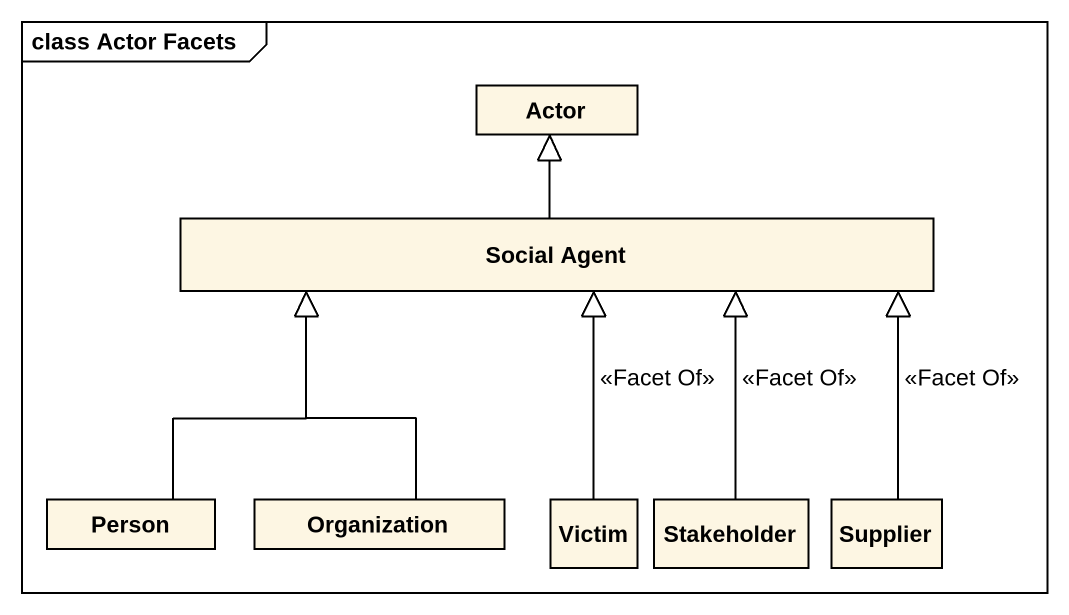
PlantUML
@startuml
mainframe class Actor Facets
hide circle
hide empty members
class "Actor" as Actor_
class "Social Agent" as Social_Agent
class "Person" as Person_
class Organization
class Victim
class Stakeholder
class Supplier
Social_Agent -up-|> Actor_
Person_ -up-|> Social_Agent
Organization -up-|> Social_Agent
Victim -up-|> Social_Agent : <<Facet Of>>
Stakeholder -up-|> Social_Agent : <<Facet Of>>
Supplier -up-|> Social_Agent : <<Facet Of>>
@enduml
